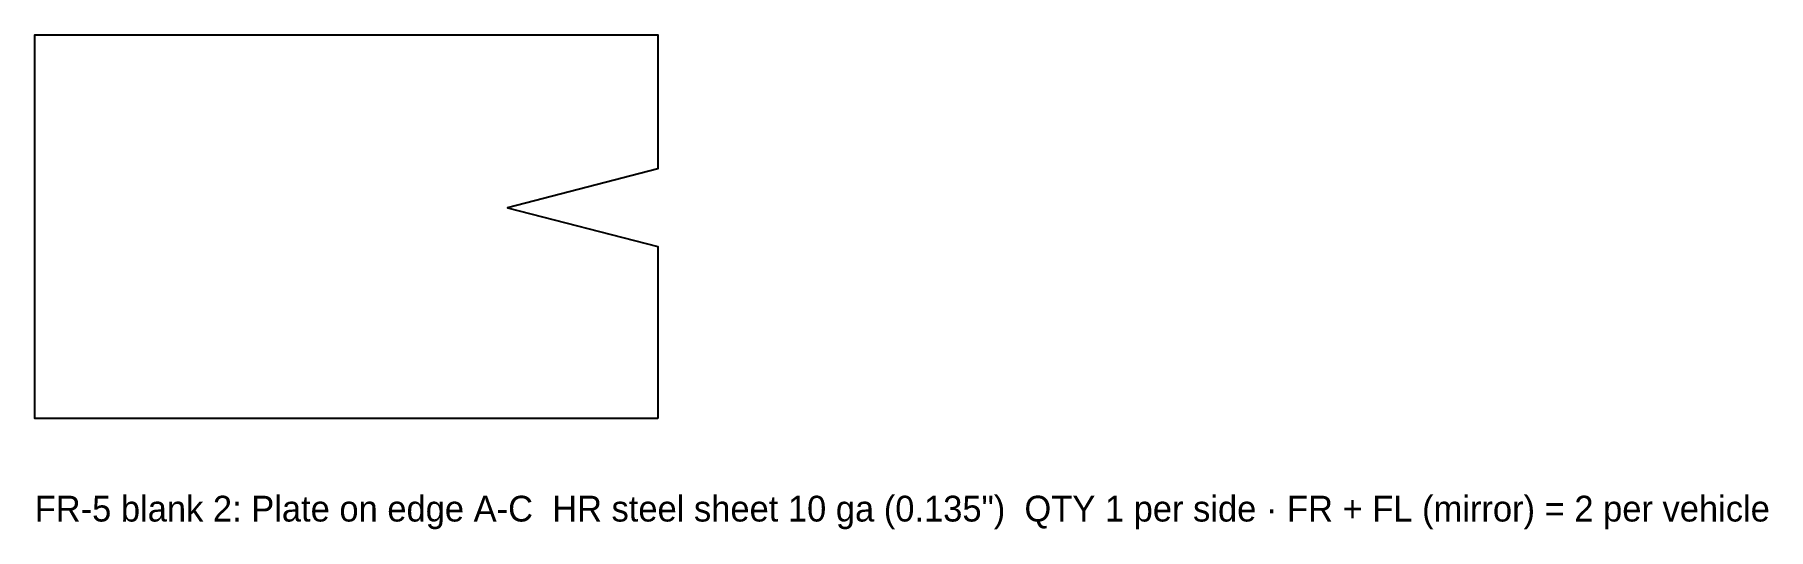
# Model space of a CAD drawing. Header units: inches. Extents: x 0 to 10.1, y -0.6 to 2.2.
import ezdxf

# ---------------------------------------------------------------- set-up
doc = ezdxf.new("R2010")
doc.units = ezdxf.units.IN
doc.header["$MEASUREMENT"] = 0
doc.layers.add('CUT', color=7, linetype='Continuous')
doc.layers.add('TEXT', color=3, linetype='Continuous')

msp = doc.modelspace()

# ---------------------------------------------------------------- linework, layer by layer
at = {"layer": 'CUT'}
msp.add_lwpolyline([(3.625, 0), (0, 0), (0, 2.231), (3.625, 2.231), (3.625, 1.45), (2.75, 1.225), (3.625, 1), (3.625, 0)], close=True, dxfattribs=at)

# ---------------------------------------------------------------- texts
at = {"layer": 'TEXT'}
msp.add_text('FR-5 blank 2: Plate on edge A-C  HR steel sheet 10 ga (0.135")  QTY 1 per side · FR + FL (mirror) = 2 per vehicle', height=0.15, dxfattribs=at).set_placement((0, -0.6))

doc.saveas('drawing.dxf')
